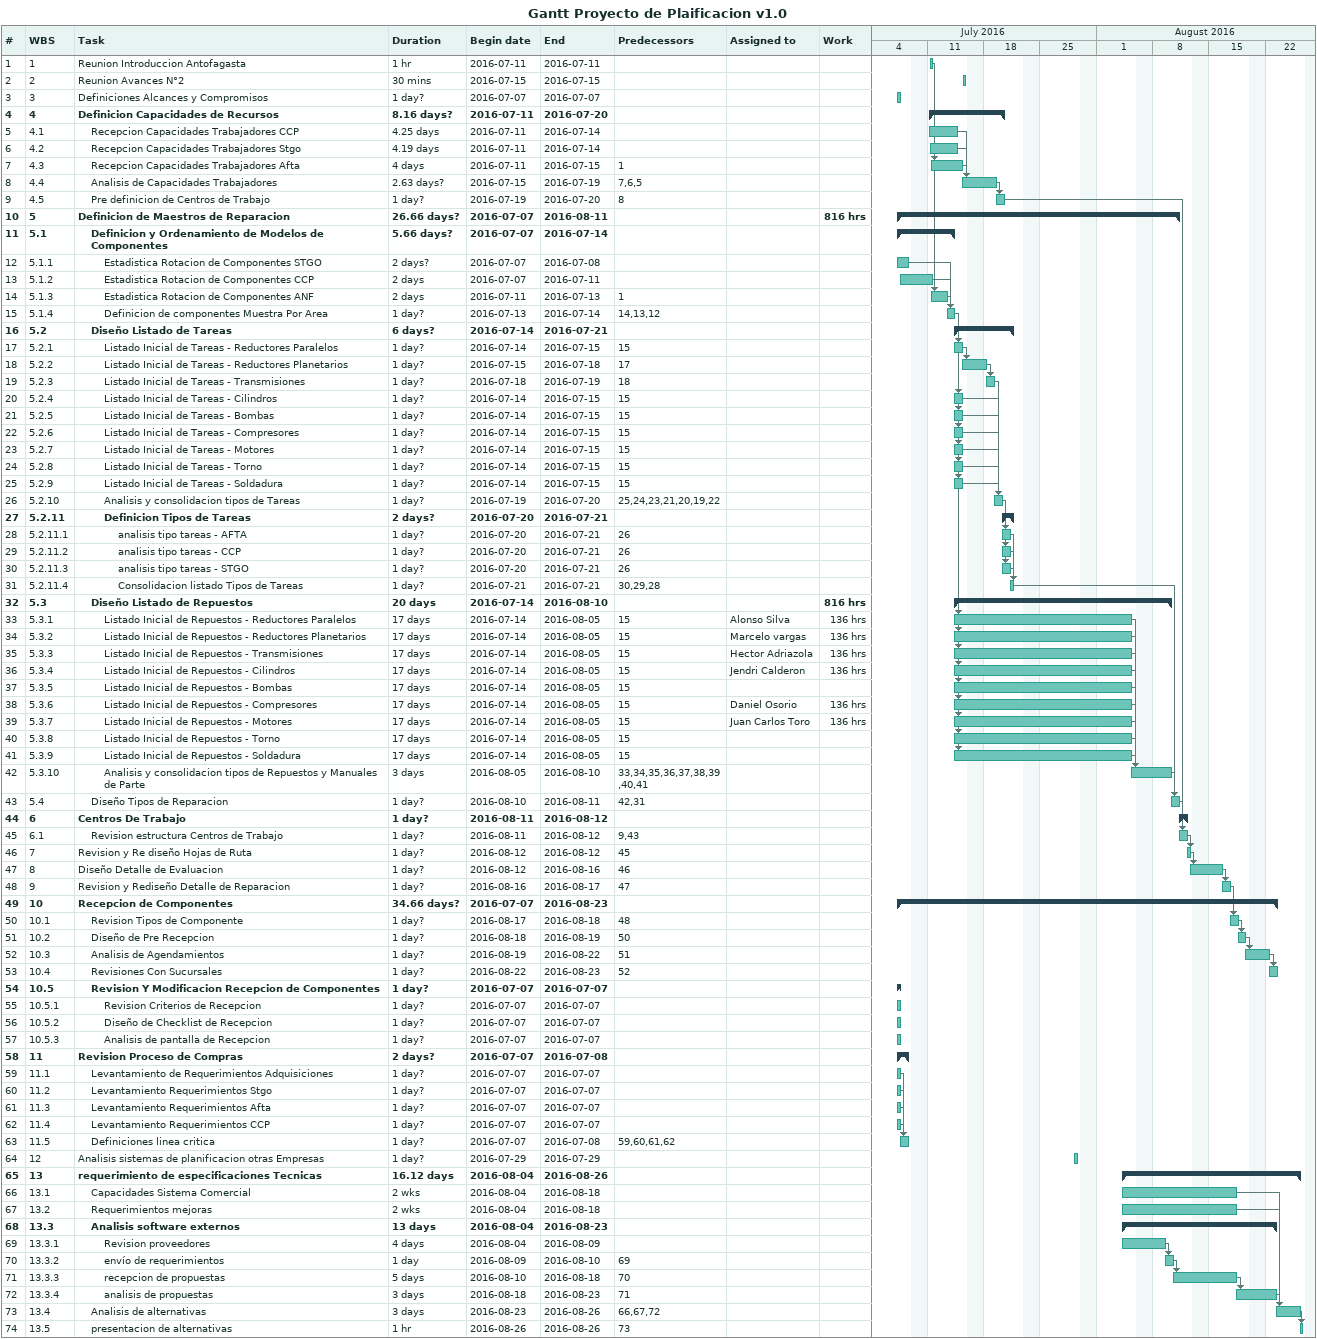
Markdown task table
Gantt Proyecto de Plaificacion v1.0

| ID | WBS | Task | Duration | Start | Finish | Predecessors | Resources | Work (h) |
|---|---|---|---|---|---|---|---|---|
| 1 | 1 | Reunion Introduccion Antofagasta | 1h | 2016-07-11 | 2016-07-11 |  |  |  |
| 2 | 2 | Reunion Avances N°2 | 30min | 2016-07-15 | 2016-07-15 |  |  |  |
| 3 | 3 | Definiciones Alcances y Compromisos | 1d? | 2016-07-07 | 2016-07-07 |  |  |  |
| 4 | 4 | **Definicion Capacidades de Recursos** | 8.16d? | 2016-07-11 | 2016-07-20 |  |  |  |
| 5 | 4.1 | Recepcion Capacidades Trabajadores CCP | 4.25d | 2016-07-11 | 2016-07-14 |  |  |  |
| 6 | 4.2 | Recepcion Capacidades Trabajadores Stgo | 4.19d | 2016-07-11 | 2016-07-14 |  |  |  |
| 7 | 4.3 | Recepcion Capacidades Trabajadores Afta | 4d | 2016-07-11 | 2016-07-15 | 1 |  |  |
| 8 | 4.4 | Analisis de Capacidades Trabajadores | 2.63d? | 2016-07-15 | 2016-07-19 | 7, 6, 5 |  |  |
| 9 | 4.5 | Pre definicion de Centros de Trabajo | 1d? | 2016-07-19 | 2016-07-20 | 8 |  |  |
| 10 | 5 | **Definicion de Maestros de Reparacion** | 26.66d? | 2016-07-07 | 2016-08-11 |  |  | 816 |
| 11 | 5.1 | **Definicion y Ordenamiento de Modelos de Componentes** | 5.66d? | 2016-07-07 | 2016-07-14 |  |  |  |
| 12 | 5.1.1 | Estadistica Rotacion de Componentes STGO | 2d? | 2016-07-07 | 2016-07-08 |  |  |  |
| 13 | 5.1.2 | Estadistica Rotacion de Componentes CCP | 2d | 2016-07-07 | 2016-07-11 |  |  |  |
| 14 | 5.1.3 | Estadistica Rotacion de Componentes ANF | 2d | 2016-07-11 | 2016-07-13 | 1 |  |  |
| 15 | 5.1.4 | Definicion de componentes Muestra Por Area | 1d? | 2016-07-13 | 2016-07-14 | 14, 13, 12 |  |  |
| 16 | 5.2 | **Diseño Listado de Tareas** | 6d? | 2016-07-14 | 2016-07-21 |  |  |  |
| 17 | 5.2.1 | Listado Inicial de Tareas - Reductores Paralelos | 1d? | 2016-07-14 | 2016-07-15 | 15 |  |  |
| 18 | 5.2.2 | Listado Inicial de Tareas - Reductores Planetarios | 1d? | 2016-07-15 | 2016-07-18 | 17 |  |  |
| 19 | 5.2.3 | Listado Inicial de Tareas - Transmisiones | 1d? | 2016-07-18 | 2016-07-19 | 18 |  |  |
| 20 | 5.2.4 | Listado Inicial de Tareas - Cilindros | 1d? | 2016-07-14 | 2016-07-15 | 15 |  |  |
| 21 | 5.2.5 | Listado Inicial de Tareas - Bombas | 1d? | 2016-07-14 | 2016-07-15 | 15 |  |  |
| 22 | 5.2.6 | Listado Inicial de Tareas - Compresores | 1d? | 2016-07-14 | 2016-07-15 | 15 |  |  |
| 23 | 5.2.7 | Listado Inicial de Tareas - Motores | 1d? | 2016-07-14 | 2016-07-15 | 15 |  |  |
| 24 | 5.2.8 | Listado Inicial de Tareas - Torno | 1d? | 2016-07-14 | 2016-07-15 | 15 |  |  |
| 25 | 5.2.9 | Listado Inicial de Tareas - Soldadura | 1d? | 2016-07-14 | 2016-07-15 | 15 |  |  |
| 26 | 5.2.10 | Analisis y consolidacion tipos de Tareas | 1d? | 2016-07-19 | 2016-07-20 | 25, 24, 23, 21, 20, 19, 22 |  |  |
| 27 | 5.2.11 | **Definicion Tipos de Tareas** | 2d? | 2016-07-20 | 2016-07-21 |  |  |  |
| 28 | 5.2.11.1 | analisis tipo tareas - AFTA | 1d? | 2016-07-20 | 2016-07-21 | 26 |  |  |
| 29 | 5.2.11.2 | analisis tipo tareas - CCP | 1d? | 2016-07-20 | 2016-07-21 | 26 |  |  |
| 30 | 5.2.11.3 | analisis tipo tareas - STGO | 1d? | 2016-07-20 | 2016-07-21 | 26 |  |  |
| 31 | 5.2.11.4 | Consolidacion listado Tipos de Tareas | 1d? | 2016-07-21 | 2016-07-21 | 30, 29, 28 |  |  |
| 32 | 5.3 | **Diseño Listado de Repuestos** | 20d | 2016-07-14 | 2016-08-10 |  |  | 816 |
| 33 | 5.3.1 | Listado Inicial de Repuestos - Reductores Paralelos | 17d | 2016-07-14 | 2016-08-05 | 15 | Alonso Silva | 136 |
| 34 | 5.3.2 | Listado Inicial de Repuestos - Reductores Planetarios | 17d | 2016-07-14 | 2016-08-05 | 15 | Marcelo vargas | 136 |
| 35 | 5.3.3 | Listado Inicial de Repuestos - Transmisiones | 17d | 2016-07-14 | 2016-08-05 | 15 | Hector Adriazola | 136 |
| 36 | 5.3.4 | Listado Inicial de Repuestos - Cilindros | 17d | 2016-07-14 | 2016-08-05 | 15 | Jendri Calderon | 136 |
| 37 | 5.3.5 | Listado Inicial de Repuestos - Bombas | 17d | 2016-07-14 | 2016-08-05 | 15 |  |  |
| 38 | 5.3.6 | Listado Inicial de Repuestos - Compresores | 17d | 2016-07-14 | 2016-08-05 | 15 | Daniel Osorio | 136 |
| 39 | 5.3.7 | Listado Inicial de Repuestos - Motores | 17d | 2016-07-14 | 2016-08-05 | 15 | Juan Carlos Toro | 136 |
| 40 | 5.3.8 | Listado Inicial de Repuestos - Torno | 17d | 2016-07-14 | 2016-08-05 | 15 |  |  |
| 41 | 5.3.9 | Listado Inicial de Repuestos - Soldadura | 17d | 2016-07-14 | 2016-08-05 | 15 |  |  |
| 42 | 5.3.10 | Analisis y consolidacion tipos de Repuestos y Manuales de Parte | 3d | 2016-08-05 | 2016-08-10 | 33, 34, 35, 36, 37, 38, 39, 40, 41 |  |  |
| 43 | 5.4 | Diseño Tipos de Reparacion | 1d? | 2016-08-10 | 2016-08-11 | 42, 31 |  |  |
| 44 | 6 | **Centros De Trabajo** | 1d? | 2016-08-11 | 2016-08-12 |  |  |  |
| 45 | 6.1 | Revision estructura Centros de Trabajo | 1d? | 2016-08-11 | 2016-08-12 | 9, 43 |  |  |
| 46 | 7 | Revision y Re diseño Hojas de Ruta | 1d? | 2016-08-12 | 2016-08-12 | 45 |  |  |
| 47 | 8 | Diseño Detalle de Evaluacion | 1d? | 2016-08-12 | 2016-08-16 | 46 |  |  |
| 48 | 9 | Revision y Rediseño Detalle de Reparacion | 1d? | 2016-08-16 | 2016-08-17 | 47 |  |  |
| 49 | 10 | **Recepcion de Componentes** | 34.66d? | 2016-07-07 | 2016-08-23 |  |  |  |
| 50 | 10.1 | Revision Tipos de Componente | 1d? | 2016-08-17 | 2016-08-18 | 48 |  |  |
| 51 | 10.2 | Diseño de Pre Recepcion | 1d? | 2016-08-18 | 2016-08-19 | 50 |  |  |
| 52 | 10.3 | Analisis de Agendamientos | 1d? | 2016-08-19 | 2016-08-22 | 51 |  |  |
| 53 | 10.4 | Revisiones Con Sucursales | 1d? | 2016-08-22 | 2016-08-23 | 52 |  |  |
| 54 | 10.5 | **Revision Y Modificacion Recepcion de Componentes** | 1d? | 2016-07-07 | 2016-07-07 |  |  |  |
| 55 | 10.5.1 | Revision Criterios de Recepcion | 1d? | 2016-07-07 | 2016-07-07 |  |  |  |
| 56 | 10.5.2 | Diseño de Checklist de Recepcion | 1d? | 2016-07-07 | 2016-07-07 |  |  |  |
| 57 | 10.5.3 | Analisis de pantalla de Recepcion | 1d? | 2016-07-07 | 2016-07-07 |  |  |  |
| 58 | 11 | **Revision Proceso de Compras** | 2d? | 2016-07-07 | 2016-07-08 |  |  |  |
| 59 | 11.1 | Levantamiento de Requerimientos Adquisiciones | 1d? | 2016-07-07 | 2016-07-07 |  |  |  |
| 60 | 11.2 | Levantamiento Requerimientos Stgo | 1d? | 2016-07-07 | 2016-07-07 |  |  |  |
| 61 | 11.3 | Levantamiento Requerimientos Afta | 1d? | 2016-07-07 | 2016-07-07 |  |  |  |
| 62 | 11.4 | Levantamiento Requerimientos CCP | 1d? | 2016-07-07 | 2016-07-07 |  |  |  |
| 63 | 11.5 | Definiciones linea critica | 1d? | 2016-07-07 | 2016-07-08 | 59, 60, 61, 62 |  |  |
| 64 | 12 | Analisis sistemas de planificacion otras Empresas | 1d? | 2016-07-29 | 2016-07-29 |  |  |  |
| 65 | 13 | **requerimiento de especificaciones Tecnicas** | 16.12d | 2016-08-04 | 2016-08-26 |  |  |  |
| 66 | 13.1 | Capacidades Sistema Comercial | 2w | 2016-08-04 | 2016-08-18 |  |  |  |
| 67 | 13.2 | Requerimientos mejoras | 2w | 2016-08-04 | 2016-08-18 |  |  |  |
| 68 | 13.3 | **Analisis software externos** | 13d | 2016-08-04 | 2016-08-23 |  |  |  |
| 69 | 13.3.1 | Revision proveedores | 4d | 2016-08-04 | 2016-08-09 |  |  |  |
| 70 | 13.3.2 | envío de requerimientos | 1d | 2016-08-09 | 2016-08-10 | 69 |  |  |
| 71 | 13.3.3 | recepcion de propuestas | 5d | 2016-08-10 | 2016-08-18 | 70 |  |  |
| 72 | 13.3.4 | analisis de propuestas | 3d | 2016-08-18 | 2016-08-23 | 71 |  |  |
| 73 | 13.4 | Analisis de alternativas | 3d | 2016-08-23 | 2016-08-26 | 66, 67, 72 |  |  |
| 74 | 13.5 | presentacion de alternativas | 1h | 2016-08-26 | 2016-08-26 | 73 |  |  |
